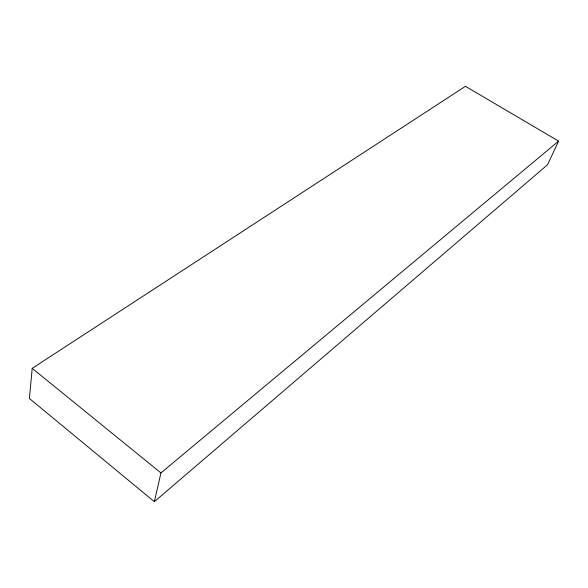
<?xml version="1.0" encoding="UTF-8"?>
<svg xmlns="http://www.w3.org/2000/svg" width="588" height="588" viewBox="0 0 588 588"><rect width="100%" height="100%" fill="white"/><g stroke="black" fill="none" stroke-linecap="round" stroke-linejoin="round"><path stroke-width="0.88" d="M32.2 368.338L29.4 398.48L154.357 501.689L547.56 164.736L558.6 141.113L465.468 86.311L32.2 368.338L160.943 472.928L154.357 501.689M160.943 472.928L558.6 141.113"/></g></svg>
